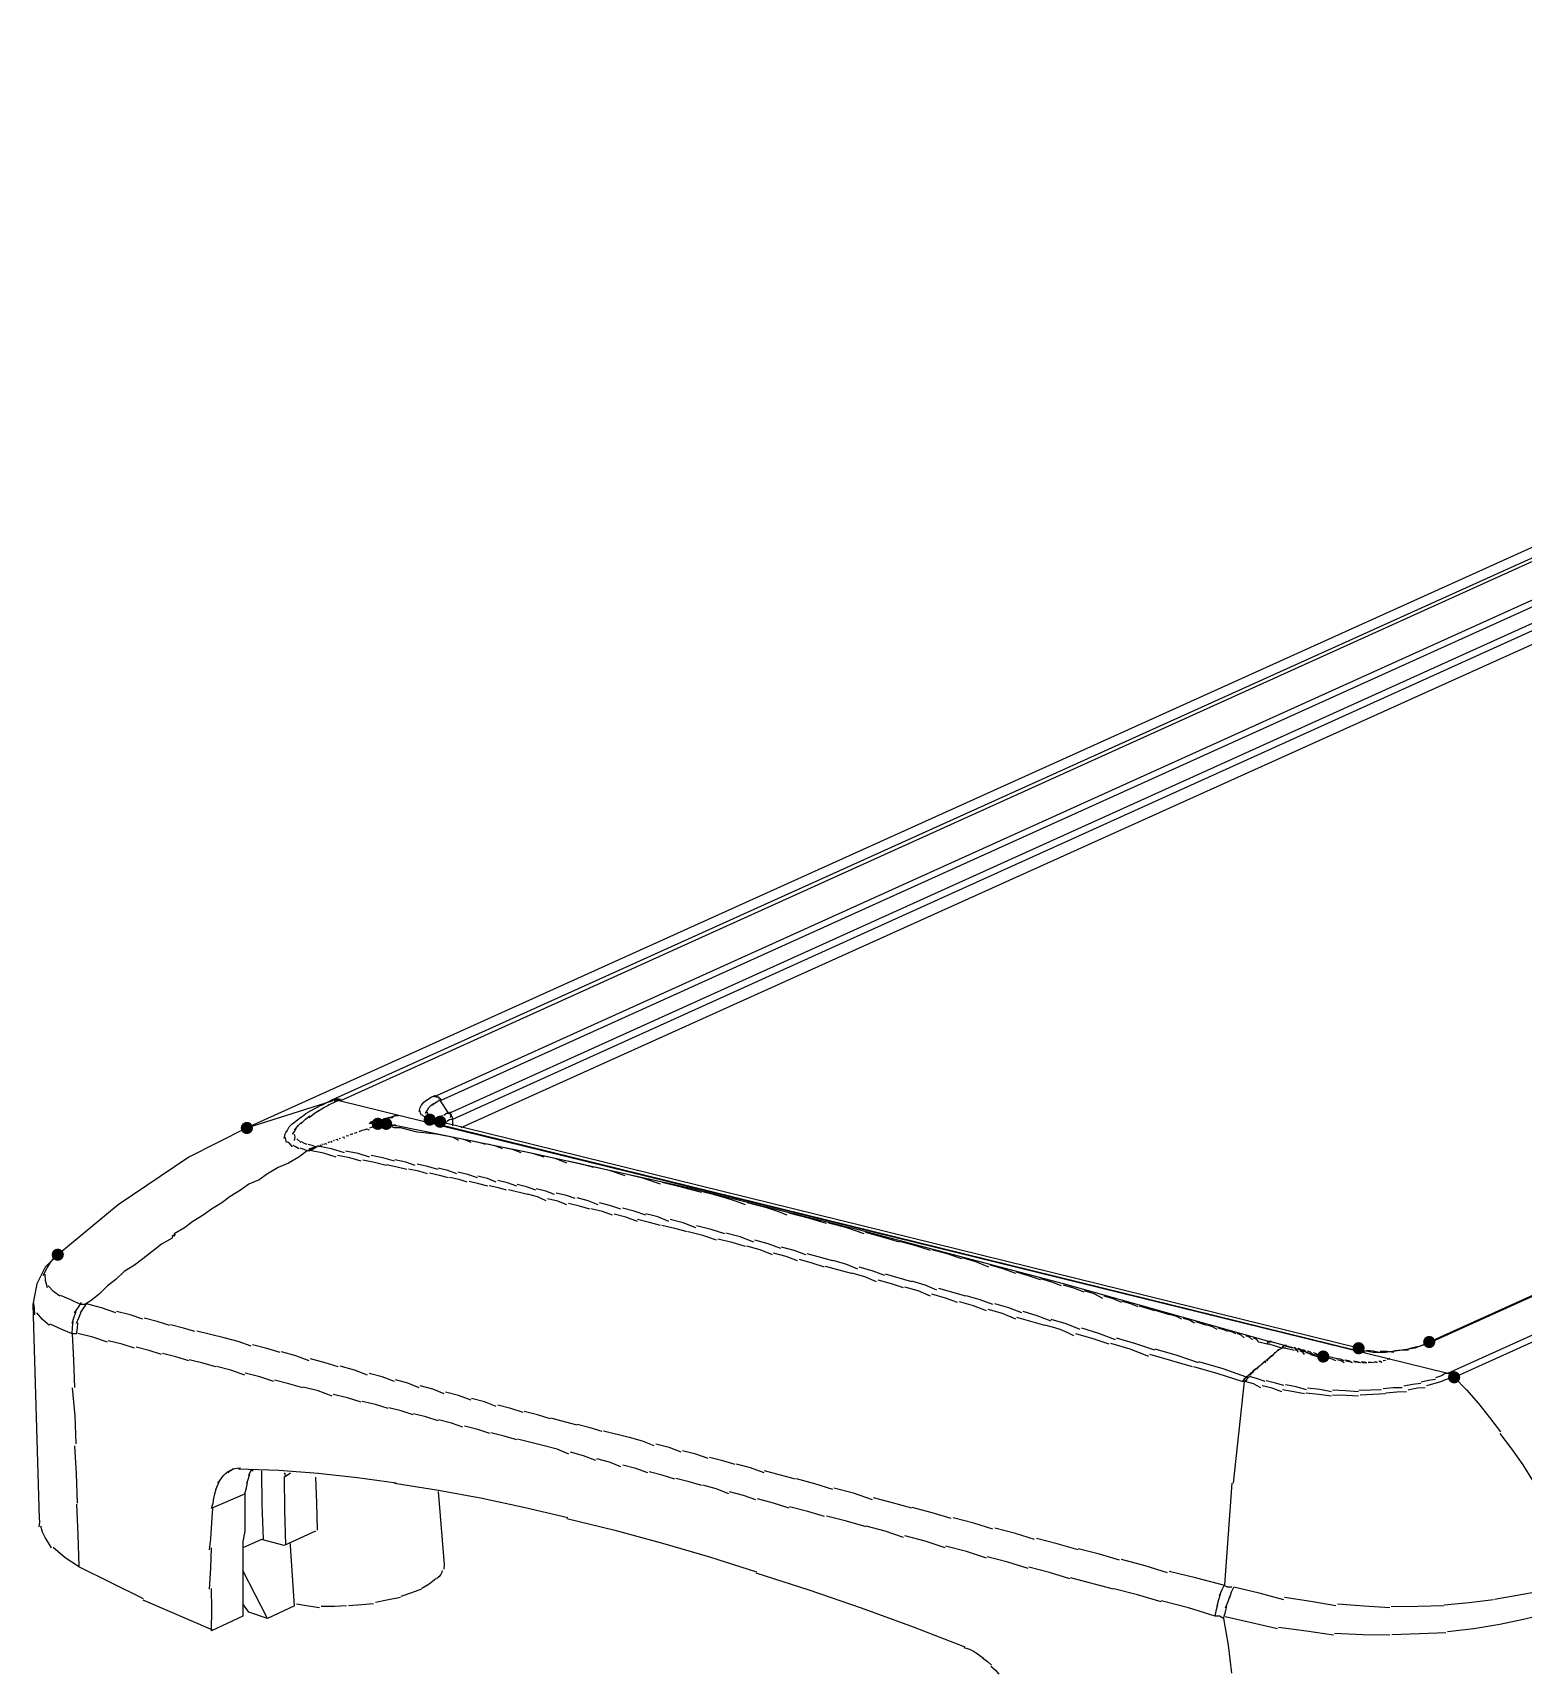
# Model space of a CAD drawing. Header units: millimetres. Extents: x 9 to 367, y 9 to 251.
# Drawn here: x 138.81 to 169.17, y 62.49 to 95.93 of the extents above; entities that cross this region are included whole.
import ezdxf

# ---------------------------------------------------------------- set-up
doc = ezdxf.new("R2010")
doc.units = ezdxf.units.MM
doc.layers.add('图层 1', color=7, linetype='Continuous')

msp = doc.modelspace()

# ---------------------------------------------------------------- hatches: boundary and pattern name
at = {"layer": '图层 1'}
h = msp.add_hatch(color=7, dxfattribs=at)
edge = h.paths.add_edge_path()
edge.add_arc((146.896631, 73.787071), 0.12506, 0, 360)
h = msp.add_hatch(color=7, dxfattribs=at)
edge = h.paths.add_edge_path()
edge.add_arc((146.896631, 73.787071), 0.12506, 0, 360)
h = msp.add_hatch(color=7, dxfattribs=at)
edge = h.paths.add_edge_path()
edge.add_arc((143.171263, 73.617561), 0.12506, 0, 360)
h = msp.add_hatch(color=7, dxfattribs=at)
edge = h.paths.add_edge_path()
edge.add_arc((145.838298, 73.702298), 0.12506, 0, 360)
h = msp.add_hatch(color=7, dxfattribs=at)
edge = h.paths.add_edge_path()
edge.add_arc((146.007631, 73.702298), 0.12506, 0, 360)
h = msp.add_hatch(color=7, dxfattribs=at)
edge = h.paths.add_edge_path()
edge.add_arc((147.108333, 73.744667), 0.12506, 0, 360)
h = msp.add_hatch(color=7, dxfattribs=at)
edge = h.paths.add_edge_path()
edge.add_arc((139.318965, 71.035474), 0.12506, 0, 360)
h = msp.add_hatch(color=7, dxfattribs=at)
edge = h.paths.add_edge_path()
edge.add_arc((139.318965, 71.035474), 0.12506, 0, 360)
h = msp.add_hatch(color=7, dxfattribs=at)
edge = h.paths.add_edge_path()
edge.add_arc((165.819667, 69.130333), 0.12506, 0, 360)
h = msp.add_hatch(color=7, dxfattribs=at)
edge = h.paths.add_edge_path()
edge.add_arc((167.259035, 69.257439), 0.12506, 0, 360)
h = msp.add_hatch(color=7, dxfattribs=at)
edge = h.paths.add_edge_path()
edge.add_arc((165.1, 68.961176), 0.12506, 0, 360)
h = msp.add_hatch(color=7, dxfattribs=at)
edge = h.paths.add_edge_path()
edge.add_arc((167.767035, 68.537772), 0.12506, 0, 360)

# ---------------------------------------------------------------- linework, layer by layer
at = {"layer": '图层 1', "color": 7, "lineweight": 25}
for points in [[(192.193263, 95.758141), (143.171263, 73.617455)], [(144.949298, 74.210474), (193.039965, 95.927474)], [(193.166859, 95.927298), (145.076545, 74.167965)], [(146.981369, 74.252843), (193.505349, 95.29251)], [(193.632631, 95.207631), (147.108298, 74.167965)], [(147.277667, 73.913824), (193.802, 94.953843)], [(193.84451, 94.826596), (147.362157, 73.786929)], [(193.886526, 94.530333), (147.531878, 73.617667)], [(167.640071, 68.622157), (215.730384, 90.33951)], [(215.9, 90.297), (167.767, 68.537667)], [(213.740965, 90.254596), (167.258965, 69.257263)], [(213.825702, 90.254596), (167.301369, 69.257263)], [(146.812071, 74.168071), (146.922843, 74.241757), (147.01774, 74.288721)], [(146.981369, 74.252843), (147.031243, 74.275597), (147.055452, 74.269776)], [(147.023596, 74.252843), (147.072059, 74.253725), (147.094857, 74.23979)], [(143.171263, 73.617561), (144.906929, 74.168247)], [(144.272, 73.829439), (144.375981, 73.910137), (144.478375, 73.973373)], [(144.441298, 73.956192), (144.581571, 74.031202), (144.695651, 74.090601)], [(144.441298, 73.829439), (144.547131, 73.919309), (144.644498, 73.980075)], [(144.610631, 73.956192), (144.741556, 74.033054), (144.848404, 74.089542)], [(144.695404, 74.083333), (144.930707, 74.203631)], [(144.822333, 74.083333), (144.955419, 74.14282), (145.069983, 74.195164)], [(144.906929, 74.168071), (144.950365, 74.20132), (144.976074, 74.206523)], [(144.949298, 74.210474), (144.906965, 74.168141)], [(144.949298, 74.210474), (144.998334, 74.216824)], [(144.949298, 74.168071), (144.996041, 74.201011), (145.022676, 74.204054)], [(144.991667, 74.210474), (145.044231, 74.214002)], [(144.991667, 74.168071), (145.042599, 74.195808), (145.069983, 74.195234)], [(145.034035, 74.210474), (145.091538, 74.20483)], [(145.076404, 74.168071), (145.034071, 74.168071)], [(145.076404, 74.168071), (167.640071, 68.622051)], [(146.684929, 73.956192), (146.702171, 74.03301), (146.728674, 74.087073)], [(146.727298, 73.871808), (146.709791, 73.928296), (146.696254, 73.981874)], [(146.727298, 74.083333), (146.77876, 74.144981), (146.839481, 74.192342)], [(146.812071, 73.913824), (146.851846, 73.981381), (146.878393, 74.027771)], [(146.854263, 73.829439), (146.859422, 73.889544), (146.850029, 73.937742)], [(146.854263, 73.998596), (146.918997, 74.073914), (146.974207, 74.117482)], [(146.939, 74.083333), (147.045803, 74.157505), (147.129853, 74.198339)], [(147.065965, 74.210474), (147.109841, 74.21656), (147.13017, 74.198833)], [(147.108333, 74.168071), (147.277667, 73.913718)], [(147.277667, 73.913824), (147.2382, 73.910384), (147.181006, 73.874665)], [(147.320035, 73.871808), (147.31858, 73.922961), (147.306277, 73.947655)], [(147.320035, 73.829439), (147.338468, 73.879622), (147.33203, 73.905992)], [(143.171263, 73.617561), (141.985929, 73.024894), (140.546596, 72.05158), (139.318929, 71.03558)], [(143.933333, 73.406035), (143.954147, 73.499125), (143.983428, 73.566549)], [(143.975702, 73.533141), (144.036556, 73.638886), (144.102702, 73.709177)], [(144.102667, 73.702298), (144.277644, 73.846937)], [(144.102667, 73.490772), (144.146852, 73.551053), (144.178867, 73.607895)], [(144.145035, 73.575192), (144.226527, 73.672912), (144.292144, 73.736764)], [(144.272, 73.702298), (144.369323, 73.798342), (144.455797, 73.863165)], [(145.542035, 73.575192), (145.503053, 73.557289), (145.45243, 73.538856)], [(145.668965, 73.575192), (145.614681, 73.590582), (145.557487, 73.575545)], [(145.668965, 73.702298), (145.702346, 73.740089), (145.718001, 73.74957)], [(145.753737, 73.617561), (145.746423, 73.630283), (145.728029, 73.63176), (145.702292, 73.625697), (145.672951, 73.615797)], [(145.711333, 73.702298), (145.705909, 73.733739)], [(145.711333, 73.744667), (145.769762, 73.75816), (145.799881, 73.764775)], [(145.711333, 73.744667), (145.735014, 73.753045), (145.750492, 73.755603)], [(145.711333, 73.702298), (145.721652, 73.729506)], [(145.753737, 73.702298), (145.746946, 73.725317), (145.734334, 73.730873)], [(145.880667, 73.659929), (145.753667, 73.617596)], [(145.753737, 73.702298), (145.773581, 73.720554), (145.762204, 73.725581)], [(145.795929, 73.702298), (145.808806, 73.715219), (145.795224, 73.719937)], [(145.795929, 73.744667), (145.831119, 73.76817), (145.862604, 73.777122)], [(145.838298, 73.702298), (145.795965, 73.702298)], [(145.880667, 73.659929), (145.796, 73.702263)], [(145.838298, 73.744667), (145.894478, 73.78065), (145.932137, 73.79335)], [(145.838298, 73.744667), (145.890289, 73.763496), (145.914498, 73.772536)], [(145.838298, 73.744667), (145.859773, 73.755647), (145.874634, 73.759483)], [(145.838298, 73.702298), (145.844251, 73.741545)], [(145.838298, 73.702298), (145.842311, 73.735856)], [(145.838298, 73.702298), (145.843943, 73.733872)], [(146.007631, 73.702298), (145.965298, 73.702298), (145.922965, 73.702298), (145.880631, 73.702298), (145.838298, 73.702298)], [(145.880667, 73.744667), (145.935876, 73.777784), (145.965686, 73.789469)], [(145.880667, 73.659929), (145.937287, 73.703101), (145.971683, 73.713199)], [(145.923035, 73.659929), (145.880702, 73.659929)], [(146.007631, 73.659929), (145.922965, 73.659929)], [(145.923035, 73.787071), (145.965369, 73.787071)], [(145.965263, 73.787071), (146.024177, 73.810001)], [(145.965263, 73.787071), (146.007596, 73.787071)], [(145.965263, 73.702298), (146.001643, 73.713587), (146.032996, 73.713234)], [(146.007631, 73.787071), (146.049965, 73.829404), (146.134631, 73.829404), (146.176965, 73.871737), (146.261631, 73.871737)], [(146.007631, 73.787071), (146.053933, 73.818644), (146.088065, 73.833284)], [(146.219333, 73.659929), (146.007667, 73.702263)], [(146.05, 73.659929), (146.007667, 73.659929)], [(146.176965, 73.617561), (146.049965, 73.659894)], [(146.05, 73.829439), (146.115837, 73.845226), (146.153364, 73.858367)], [(146.05, 73.659929), (146.111295, 73.675628), (146.146661, 73.681802)], [(146.134737, 73.829439), (146.177071, 73.871772), (146.261737, 73.871772)], [(146.134737, 73.659929), (146.175924, 73.680787), (146.208115, 73.681802)], [(146.303894, 73.617561), (146.176894, 73.617561)], [(146.219333, 73.659929), (146.177, 73.659929)], [(148.928737, 73.109737), (146.219404, 73.660071)], [(147.023596, 73.490772), (146.642596, 73.533106), (146.303929, 73.61742)], [(146.854263, 73.787071), (146.801126, 73.834078), (146.744549, 73.883732)], [(147.023596, 73.702298), (146.958156, 73.76108), (146.869432, 73.801076)], [(146.896631, 73.787071), (146.904393, 73.832888), (146.892045, 73.85304)], [(146.939, 73.787071), (146.896667, 73.787071)], [(147.023596, 73.744667), (146.938929, 73.787)], [(147.023596, 73.702298), (147.071309, 73.742338), (147.096268, 73.750629)], [(165.734929, 69.087929), (147.023596, 73.702263)], [(147.108333, 73.744667), (147.023667, 73.744667)], [(147.065965, 73.744667), (147.106093, 73.749782), (147.123468, 73.748547)], [(147.108333, 73.787071), (147.103747, 73.775914), (147.100219, 73.753909)], [(165.819667, 69.130333), (147.108333, 73.744667)], [(147.150702, 73.871808), (147.138884, 73.840631), (147.113307, 73.800194)], [(147.235298, 73.744667), (147.221892, 73.726675)], [(147.362227, 73.787071), (147.302343, 73.780368), (147.246164, 73.747207)], [(147.362227, 73.787071), (147.357509, 73.834078), (147.350939, 73.860448)], [(147.362227, 73.787071), (147.362227, 73.660071)], [(143.975702, 73.321263), (143.964457, 73.380088), (143.950302, 73.436268)], [(144.102667, 73.236526), (144.052131, 73.288207), (144.002125, 73.333539)], [(144.229596, 73.19451), (144.179766, 73.22745), (144.111416, 73.259068)], [(144.145035, 73.363667), (144.152311, 73.438103), (144.143977, 73.491372)], [(144.272, 73.321263), (144.186275, 73.399227)], [(144.398929, 73.278894), (144.347953, 73.304294), (144.283218, 73.331811)], [(144.568263, 73.236526), (144.501279, 73.262367), (144.419743, 73.283445)], [(144.526071, 73.19451), (144.56029, 73.233492), (144.589218, 73.248132)], [(144.526071, 73.19451), (144.579913, 73.230537), (144.611796, 73.244604)], [(144.610631, 73.236526), (144.568298, 73.236526)], [(144.653, 73.236526), (144.634303, 73.249667), (144.611372, 73.244287)], [(145.161, 73.109737), (144.894256, 73.191934), (144.611372, 73.244498)], [(144.695404, 73.236526), (144.676883, 73.262719), (144.658362, 73.260867)], [(144.779965, 73.278894), (144.79213, 73.297503), (144.77432, 73.301472)], [(144.864702, 73.321263), (144.846181, 73.325232), (144.82131, 73.318088)], [(144.906929, 73.321263), (144.897934, 73.341636), (144.873063, 73.336079)], [(144.949298, 73.363667), (144.928131, 73.355553)], [(145.034035, 73.363667), (145.015779, 73.382673), (144.98641, 73.376014)], [(145.076404, 73.406035), (145.04924, 73.397921)], [(145.161, 73.406035), (145.150505, 73.429583), (145.117256, 73.42191)], [(145.245561, 73.448404), (145.227922, 73.458238), (145.191233, 73.447698)], [(145.330333, 73.490772), (145.310886, 73.488744), (145.271067, 73.475603)], [(145.415071, 73.533141), (145.40021, 73.521676), (145.357568, 73.505977)], [(147.235298, 73.448404), (147.138681, 73.470541), (147.029629, 73.492148)], [(147.489369, 73.363667), (147.374054, 73.420376), (147.251596, 73.449039)], [(147.743263, 73.321263), (147.632094, 73.370519), (147.498435, 73.400991)], [(148.039702, 73.278894), (147.921036, 73.314833), (147.773002, 73.346275)], [(148.378369, 73.19451), (148.244093, 73.247206), (148.07886, 73.284821)], [(144.398929, 73.152141), (144.229596, 73.025141), (144.017929, 72.897788), (143.806263, 72.813474), (143.594596, 72.686474), (143.425263, 72.559122), (143.213596, 72.474808), (143.044263, 72.347808), (142.832596, 72.220455), (142.663263, 72.093808), (142.451596, 71.966808), (142.282263, 71.839455), (142.070596, 71.712808), (141.901263, 71.585808), (141.689596, 71.458455)], [(144.398929, 73.152141), (144.339266, 73.180055), (144.257113, 73.203999)], [(144.398929, 73.152141), (144.451229, 73.178864), (144.480774, 73.196591)], [(144.441298, 73.152141), (144.398965, 73.152141)], [(144.441298, 73.19451), (144.502108, 73.211311), (144.534079, 73.225201)], [(144.441298, 73.152141), (144.503034, 73.193063)], [(144.991667, 73.025), (144.73189, 73.104419), (144.452269, 73.158703)], [(144.483702, 73.152141), (144.527094, 73.203029), (144.556727, 73.221638)], [(145.499631, 72.940263), (145.271384, 73.006453), (145.017737, 73.057032)], [(145.668965, 73.025), (145.437587, 73.097716), (145.182131, 73.147414)], [(146.007631, 72.85549), (145.772637, 72.912773), (145.533145, 72.960265)], [(146.176965, 72.940263), (145.94153, 73.006894), (145.701067, 73.05421)], [(146.600369, 72.85549), (146.406605, 72.919343), (146.183738, 72.965204)], [(148.759404, 73.109737), (148.605152, 73.171958), (148.419679, 73.214865)], [(149.225, 73.025), (149.015097, 73.087706), (148.800961, 73.135067)], [(164.041667, 69.257439), (159.808333, 70.44242), (155.786667, 71.500753), (152.188333, 72.390106), (148.928667, 73.109772)], [(149.690596, 72.897859), (149.469934, 72.986803), (149.230221, 73.044262)], [(150.240965, 72.813474), (149.988111, 72.878253), (149.715679, 72.939063)], [(146.431035, 72.771106), (146.235685, 72.822347), (146.013346, 72.867767)], [(146.854263, 72.686333), (146.675272, 72.73559), (146.466913, 72.778761)], [(147.065965, 72.771106), (146.852799, 72.834606), (146.639104, 72.879056)], [(147.277667, 72.601596), (147.092855, 72.651205), (146.893492, 72.693671)], [(147.447, 72.686333), (147.266113, 72.752303), (147.066706, 72.796047)], [(147.658702, 72.516859), (147.493117, 72.567923), (147.297105, 72.611051)], [(147.870404, 72.601596), (147.672496, 72.670873), (147.471412, 72.715543)], [(148.251404, 72.516859), (148.073957, 72.587547), (147.874284, 72.633628)], [(150.876071, 72.643965), (150.579473, 72.743051), (150.266471, 72.817531)], [(151.595561, 72.474808), (151.260907, 72.587212), (150.897414, 72.675538)], [(148.081929, 72.432439), (147.899146, 72.48293), (147.699166, 72.527336)], [(148.462929, 72.347702), (148.297521, 72.397047), (148.10486, 72.440835)], [(148.674631, 72.432439), (148.478178, 72.503083), (148.280931, 72.548856)], [(148.886333, 72.262929), (148.498983, 72.354652)], [(149.055667, 72.347702), (148.869753, 72.418302), (148.675372, 72.464824)], [(149.267369, 72.136176), (149.089525, 72.217051), (148.890249, 72.267763)], [(149.436702, 72.262929), (149.265208, 72.331192), (149.066991, 72.379346)], [(149.859929, 72.178192), (149.681733, 72.239443), (149.472579, 72.289317)], [(152.442369, 72.305333), (152.049683, 72.407154), (151.633449, 72.506064)], [(153.331369, 72.051404), (153.127612, 72.129577), (152.914694, 72.195778), (152.695624, 72.253909), (152.473413, 72.307873)], [(149.690596, 72.051404), (149.506446, 72.124032), (149.295838, 72.176287)], [(150.156369, 71.966667), (149.950126, 72.025051), (149.725627, 72.078144)], [(150.325702, 72.051404), (150.124883, 72.136512), (149.90131, 72.192515)], [(150.622, 71.839526), (150.413288, 71.915681), (150.181028, 71.973581)], [(150.791298, 71.966667), (150.586819, 72.033474), (150.355617, 72.089433)], [(151.299298, 71.839526), (151.064304, 71.92159), (150.826929, 71.980637)], [(154.178, 71.839526), (153.988073, 71.917104), (153.786505, 71.982577), (153.577131, 72.039848), (153.363789, 72.09282)], [(151.129965, 71.712773), (150.891796, 71.802951), (150.653362, 71.863761)], [(151.595561, 71.628), (151.373487, 71.691985), (151.130247, 71.751472)], [(151.765071, 71.712773), (151.544893, 71.806435), (151.302226, 71.869406)], [(152.145929, 71.500894), (151.891003, 71.568407), (151.624171, 71.633539)], [(152.315263, 71.585631), (152.060734, 71.683395), (151.794563, 71.752848)], [(152.907965, 71.458526), (152.628477, 71.547381), (152.330468, 71.623273)], [(154.982263, 71.670404), (154.615418, 71.780471), (154.219204, 71.882071)], [(155.744333, 71.458526), (155.392878, 71.581425), (155.020786, 71.680776)], [(141.647333, 71.374106), (141.435667, 71.247106), (141.266333, 71.119753), (141.054667, 70.950772), (140.885333, 70.82342), (140.673667, 70.696773), (140.504333, 70.527439), (140.335, 70.400086), (140.165667, 70.231106)], [(141.647333, 71.416474), (141.684904, 71.439008), (141.702367, 71.450694)], [(141.647333, 71.374106), (141.661621, 71.415998), (141.67485, 71.430903)], [(141.689702, 71.416474), (141.715278, 71.455809)], [(141.689702, 71.416474), (141.705797, 71.450253)], [(152.738667, 71.331737), (152.460545, 71.426634), (152.161522, 71.50354)], [(153.331369, 71.204596), (153.058186, 71.281061), (152.766219, 71.354879)], [(153.500702, 71.289369), (153.223948, 71.397407), (152.932377, 71.475283)], [(154.051071, 71.162228), (153.790235, 71.256331), (153.52014, 71.328739)], [(156.464, 71.289369), (156.121276, 71.396348), (155.771144, 71.489041)], [(157.098929, 71.119859), (156.79801, 71.219783), (156.473807, 71.307537)], [(139.318965, 71.035474), (139.064965, 70.781122), (138.895631, 70.442455), (138.810965, 70.019474)], [(139.022702, 70.612071), (139.099872, 70.770644), (139.18498, 70.895351)], [(139.149631, 70.865965), (139.203832, 70.923093), (139.247748, 70.968711), (139.285115, 71.00626), (139.31967, 71.039179)], [(139.149631, 70.865965), (139.183674, 70.895598)], [(153.881737, 71.035474), (153.626635, 71.134649), (153.356451, 71.20763)], [(154.389702, 70.908333), (154.16022, 70.999262), (153.902163, 71.069553)], [(154.559035, 71.035474), (154.321395, 71.121155), (154.063382, 71.190697)], [(154.940071, 70.781192), (154.689863, 70.864889), (154.427484, 70.935356)], [(155.109404, 70.908333), (154.586234, 71.0565)], [(155.617369, 70.738824), (155.375584, 70.844657), (155.111838, 70.919799)], [(157.734035, 70.950702), (157.435365, 71.051993), (157.13008, 71.135557)], [(158.284404, 70.781192), (158.024848, 70.892405), (157.742537, 70.973456)], [(139.107263, 70.358141), (139.071632, 70.508028), (139.06246, 70.636483)], [(155.490263, 70.654439), (154.956157, 70.798372)], [(155.998404, 70.484929), (155.759706, 70.583884), (155.494284, 70.658496)], [(156.167737, 70.612071), (155.912591, 70.705777), (155.646332, 70.77964)], [(156.717894, 70.484929), (156.182378, 70.638035)], [(158.834561, 70.654439), (158.579282, 70.746426), (158.314214, 70.82095)], [(159.342737, 70.527298), (159.095352, 70.608393), (158.847437, 70.677581)], [(139.361333, 70.188667), (139.235348, 70.285592), (139.126031, 70.399981)], [(140.165596, 70.231035), (139.996263, 70.104035), (139.869263, 70.019369)], [(156.548596, 70.358141), (156.301167, 70.444175), (156.033893, 70.517244)], [(157.098929, 70.188667), (156.846782, 70.297146), (156.575054, 70.374933)], [(157.226071, 70.315772), (156.988078, 70.41799), (156.720187, 70.495336)], [(157.649298, 70.061526), (157.401913, 70.151704), (157.124365, 70.229448)], [(157.818631, 70.188667), (157.265829, 70.348828)], [(159.765965, 70.400192), (159.569908, 70.47798), (159.34369, 70.543067)], [(160.231737, 70.273404), (160.020556, 70.354851), (159.805934, 70.416984)], [(160.612596, 70.146263), (160.433958, 70.238382), (160.236535, 70.299016)], [(138.811, 70.01951), (138.938, 65.659176)], [(138.853369, 69.807631), (138.845607, 69.940188), (138.831496, 70.04999)], [(139.784737, 70.01951), (139.585109, 70.116171), (139.376221, 70.206482)], [(139.657631, 69.85), (139.738153, 69.969415), (139.805445, 70.059197)], [(139.869333, 70.01951), (139.827, 70.01951), (139.784667, 70.01951)], [(139.784737, 69.85), (139.904329, 70.033092)], [(140.504263, 69.85), (140.209826, 69.952526), (139.904541, 70.033092)], [(158.242035, 69.892369), (157.977805, 69.9956), (157.689232, 70.07793)], [(158.368965, 70.01951), (158.112804, 70.114672), (157.826745, 70.196604)], [(158.834561, 69.722859), (158.562701, 69.83513), (158.274702, 69.919356)], [(158.961702, 69.85), (158.694517, 69.953232), (158.408546, 70.036619)], [(160.993631, 70.061526), (160.82227, 70.133713), (160.637679, 70.188173)], [(161.332263, 69.977141), (161.18123, 70.035349), (161.010882, 70.085091)], [(161.670929, 69.892369), (161.358016, 69.988324)], [(161.967369, 69.807631), (161.679502, 69.899001)], [(139.149631, 69.596106), (139.009446, 69.715609), (138.893868, 69.848342)], [(139.615263, 69.426596), (139.389441, 69.520038), (139.161238, 69.622741)], [(139.615263, 69.638474), (139.652657, 69.772486), (139.692168, 69.878716)], [(139.615263, 69.426596), (139.62126, 69.558491), (139.631491, 69.670013)], [(139.7, 69.638474), (139.750359, 69.750878), (139.791722, 69.852963)], [(139.7, 69.426596), (139.718389, 69.538868), (139.730692, 69.646377)], [(141.054596, 69.722859), (140.796054, 69.807658), (140.518727, 69.879492)], [(141.604965, 69.596106), (141.345761, 69.672879), (141.079679, 69.740392)], [(142.112929, 69.468965), (141.877406, 69.54199), (141.614102, 69.608665)], [(159.427298, 69.596106), (158.856504, 69.759795)], [(159.554263, 69.68049), (159.270453, 69.791836), (158.986643, 69.875929)], [(160.020035, 69.384228), (159.885131, 69.452418), (159.739048, 69.508802), (159.585556, 69.557315), (159.428427, 69.601891)], [(160.147, 69.511333), (159.863631, 69.624399), (159.554333, 69.716297)], [(162.221263, 69.722859), (162.11027, 69.77507), (161.976788, 69.815639)], [(162.475369, 69.638474), (162.374606, 69.699108), (162.251355, 69.738311)], [(162.729263, 69.596106), (162.505249, 69.667014)], [(162.940965, 69.511333), (162.846376, 69.566719), (162.739881, 69.600939)], [(139.615263, 69.426596), (139.641368, 68.890065), (139.656891, 68.332632)], [(139.7, 69.426596), (139.657667, 69.426596), (139.615333, 69.426596)], [(140.334929, 69.257439), (140.036038, 69.354718), (139.727093, 69.432417)], [(140.885298, 69.130333), (140.627814, 69.214118), (140.34837, 69.284144)], [(142.705667, 69.341859), (142.150042, 69.478031)], [(143.256035, 69.172702), (142.99423, 69.267776), (142.707819, 69.341683)], [(160.739702, 69.215071), (160.411178, 69.325181), (160.059899, 69.426032)], [(160.866667, 69.299808), (160.531219, 69.433996), (160.181219, 69.539344)], [(161.543965, 68.961176), (161.166537, 69.109784), (160.770323, 69.227171)], [(161.670929, 69.087929), (161.281375, 69.221897), (160.885999, 69.338402)], [(163.152667, 69.468965), (163.057196, 69.50927), (162.957228, 69.53952)], [(163.322, 69.426596), (163.249328, 69.455656), (163.158664, 69.482335)], [(163.491298, 69.341859), (163.429209, 69.399891), (163.345954, 69.429348)], [(163.660631, 69.299808), (163.59722, 69.353121), (163.51952, 69.380241)], [(163.787596, 69.257439), (163.748702, 69.309165), (163.679646, 69.334698)], [(163.956929, 69.215071), (163.787596, 69.257404)], [(163.956929, 69.257439), (164.008655, 69.277195), (164.029954, 69.281075)], [(163.956929, 69.215071), (163.979551, 69.260314), (163.998204, 69.274337)], [(163.999298, 69.215071), (163.956965, 69.215071)], [(164.126228, 69.172702), (163.999227, 69.215035)], [(163.999298, 69.257439), (164.034885, 69.277592), (164.046923, 69.278959)], [(165.1, 68.961176), (164.888333, 69.003157), (164.507333, 69.130157), (164.041667, 69.25751)], [(167.174298, 69.215071), (166.962631, 69.130404), (166.708631, 69.088071), (166.369965, 69.045737), (166.115965, 69.045737), (165.861965, 69.088071)], [(167.259035, 69.215071), (167.191214, 69.210749), (167.11228, 69.187907)], [(167.259035, 69.257439), (167.174369, 69.215106)], [(167.259035, 69.257439), (167.273543, 69.269434)], [(167.259035, 69.215071), (167.301369, 69.257404)], [(167.301227, 69.257439), (167.307666, 69.273094), (167.292408, 69.274725)], [(141.435631, 69.003192), (141.181852, 69.082655), (140.914579, 69.148889)], [(141.986, 68.876404), (141.72274, 68.954941), (141.453658, 69.021043)], [(142.536333, 68.749298), (142.271926, 68.825498), (141.993761, 68.893231)], [(143.848596, 69.045561), (143.580573, 69.126656), (143.288738, 69.200077)], [(144.441298, 68.876404), (144.1701, 68.97893), (143.880381, 69.055262)], [(145.034035, 68.749298), (144.76513, 68.835067), (144.466063, 68.911576)], [(162.432965, 68.749298), (162.012895, 68.876078), (161.569012, 69.002592)], [(162.559929, 68.834035), (162.12222, 68.980879), (161.678691, 69.111319)], [(163.914702, 68.834035), (163.94266, 68.886379), (163.966913, 68.910941)], [(163.956929, 68.876404), (163.991678, 68.928527), (164.019018, 68.954721)], [(163.999298, 68.918808), (164.045336, 68.974326), (164.076556, 69.003122)], [(164.041667, 68.961176), (164.077678, 68.998731), (164.1038, 69.024544), (164.123373, 69.042486), (164.139739, 69.056426)], [(164.126228, 69.045561), (164.170942, 69.082647), (164.205603, 69.11153)], [(164.253369, 69.130333), (164.126369, 69.172667)], [(164.168631, 69.087929), (164.253298, 69.130263)], [(164.337929, 69.130333), (164.253263, 69.130333)], [(164.253369, 69.130333), (164.283928, 69.173284), (164.30311, 69.187131)], [(164.295561, 69.172702), (164.317301, 69.19065), (164.334014, 69.194574)], [(164.295561, 69.172702), (164.338115, 69.191311), (164.3513, 69.192458)], [(164.337929, 69.130333), (164.507263, 69.088)], [(164.465071, 69.130333), (164.338071, 69.172667)], [(164.549631, 69.087929), (164.541032, 69.131497), (164.505181, 69.147549)], [(164.592035, 69.045561), (164.573867, 69.078193), (164.527124, 69.09495)], [(164.676596, 69.087929), (164.586285, 69.124618)], [(164.718965, 69.003192), (164.684833, 69.047598), (164.630065, 69.067398)], [(164.761333, 69.045561), (164.726452, 69.081324), (164.677019, 69.09883)], [(164.845929, 69.003192), (164.808491, 69.019993), (164.746446, 69.037059)], [(164.888298, 69.003192), (164.838556, 69.04923), (164.780348, 69.069867)], [(164.845929, 69.003192), (164.972929, 68.961212), (165.057596, 68.918878), (165.184596, 68.918878)], [(165.015263, 68.961176), (164.965477, 69.013961), (164.899552, 69.037376)], [(165.1, 68.961176), (165.074115, 68.988781), (165.036853, 69.00104)], [(165.184561, 68.961176), (165.119297, 68.980579)], [(165.353894, 68.918808), (165.192675, 68.962552)], [(165.353894, 68.876404), (165.284044, 68.910932), (165.197261, 68.931437)], [(165.523404, 68.876404), (165.448968, 68.905067), (165.36289, 68.924734)], [(165.523404, 68.834035), (165.463564, 68.877074), (165.377001, 68.89683)], [(165.692737, 68.834035), (165.623857, 68.872576), (165.539632, 68.89048)], [(165.734929, 69.087929), (165.771133, 69.125809), (165.793843, 69.133791)], [(165.734929, 69.087929), (165.777263, 69.087929)], [(165.777298, 69.130333), (165.806755, 69.133376), (165.823512, 69.131392)], [(165.946631, 69.045561), (165.896581, 69.0886), (165.819279, 69.108355)], [(165.862071, 69.087929), (165.819737, 69.130263)], [(166.242894, 69.045561), (166.118672, 69.067698), (165.983602, 69.081897)], [(166.539369, 69.045561), (166.403549, 69.065228), (166.258205, 69.066375)], [(166.370035, 68.876404), (166.357909, 68.883592), (166.322763, 68.875698)], [(166.370035, 68.876404), (166.359893, 68.883063), (166.325938, 68.87464)], [(166.454596, 68.918808), (166.432812, 68.910738), (166.399916, 68.898699)], [(166.454596, 68.918808), (166.433341, 68.910826), (166.400974, 68.898347)], [(166.835631, 69.087929), (166.697475, 69.092912), (166.551645, 69.080168)], [(167.089702, 69.172702), (166.976328, 69.149066), (166.844169, 69.121196)], [(143.128894, 68.580141), (142.845746, 68.686063), (142.554925, 68.760763)], [(143.721631, 68.453), (143.434603, 68.547544), (143.138842, 68.621981)], [(145.626596, 68.580141), (145.362983, 68.685004), (145.074499, 68.761822)], [(146.176965, 68.453), (145.927242, 68.547589), (145.659792, 68.6181)], [(163.448929, 68.453), (162.96192, 68.605929), (162.464327, 68.749333)], [(163.533702, 68.537772), (163.059965, 68.707459), (162.567444, 68.85492)], [(163.491298, 68.495404), (163.519228, 68.52727), (163.537468, 68.54713), (163.549291, 68.558854)], [(163.533702, 68.537772), (163.56801, 68.573668), (163.583796, 68.587867)], [(163.533702, 68.495404), (163.577446, 68.536943), (163.597907, 68.554671)], [(163.576071, 68.580141), (163.610996, 68.610656), (163.624754, 68.622122)], [(163.576071, 68.580141), (163.604293, 68.605188)], [(163.914702, 68.453), (163.763713, 68.505784), (163.597907, 68.5546)], [(163.618263, 68.622157), (163.656627, 68.649894), (163.673296, 68.663079)], [(163.618263, 68.580141), (163.635284, 68.626708), (163.647543, 68.641524)], [(163.660631, 68.664526), (163.711608, 68.697025), (163.731892, 68.712856)], [(163.660631, 68.622157), (163.685723, 68.670135), (163.701554, 68.687421)], [(163.703, 68.706929), (163.744055, 68.72545), (163.763678, 68.739738)], [(163.745404, 68.706929), (163.778565, 68.749968), (163.797968, 68.768666)], [(163.787596, 68.749298), (163.815377, 68.781842), (163.835221, 68.800098)], [(163.829965, 68.791667), (163.875826, 68.834)], [(163.872333, 68.834035), (163.919606, 68.870724)], [(165.692737, 68.834035), (165.641673, 68.854496), (165.559387, 68.867549)], [(165.862071, 68.834035), (165.79178, 68.85357), (165.713551, 68.864374)], [(165.862071, 68.834035), (165.809904, 68.839988), (165.734718, 68.846735)], [(165.989, 68.834035), (165.940008, 68.843648), (165.873289, 68.848499)], [(165.989, 68.834035), (165.955574, 68.834432), (165.893044, 68.836152)], [(166.115965, 68.834035), (166.070368, 68.842458), (166.012601, 68.843207)], [(166.115965, 68.834035), (166.082363, 68.836681), (166.028123, 68.835094)], [(166.200702, 68.834035), (166.179006, 68.84894), (166.13191, 68.847441)], [(166.200702, 68.834035), (166.187296, 68.845368), (166.143199, 68.842149)], [(166.285298, 68.834035), (166.284945, 68.853218), (166.274009, 68.861023), (166.255929, 68.86142), (166.234145, 68.858377)], [(166.285298, 68.834035), (166.287933, 68.852286), (166.261982, 68.859286), (166.241201, 68.855908)], [(167.597702, 68.622157), (167.509067, 68.571445), (167.388152, 68.525496)], [(167.597702, 68.622157), (167.640035, 68.622157)], [(167.682263, 68.580141), (167.661228, 68.612729), (167.637813, 68.622827)], [(167.682263, 68.580141), (167.680367, 68.621372), (167.659685, 68.632705)], [(167.724631, 68.580141), (167.68512, 68.608363)], [(167.724631, 68.580141), (167.72763, 68.606291), (167.707345, 68.617888)], [(167.767035, 68.537772), (167.754953, 68.572345), (167.732816, 68.587867)], [(167.767035, 68.537772), (167.774664, 68.581252), (167.755041, 68.597745)], [(139.615263, 68.325894), (139.665798, 67.756334), (139.685113, 67.181483)], [(144.314369, 68.325894), (144.026237, 68.407298), (143.733344, 68.479705)], [(144.906929, 68.156737), (144.623208, 68.260101), (144.320966, 68.338065)], [(146.684929, 68.325894), (146.450024, 68.41938), (146.200566, 68.48535)], [(147.193071, 68.199106), (146.957327, 68.294753), (146.704121, 68.362089)], [(147.743263, 68.072), (147.480532, 68.16703), (147.216213, 68.236394)], [(163.491298, 68.453), (163.26164, 66.383606)], [(163.448929, 68.453), (163.476534, 68.482898), (163.494085, 68.5038)], [(163.491298, 68.453), (163.448965, 68.453)], [(163.491298, 68.495404), (163.526223, 68.537737)], [(163.491298, 68.453), (163.533631, 68.492158)], [(163.829965, 68.325894), (163.675713, 68.402403), (163.501881, 68.453247)], [(163.533702, 68.537772), (163.576035, 68.537772)], [(163.533702, 68.453), (163.549489, 68.504726), (163.565805, 68.526025)], [(164.253369, 68.241474), (164.060487, 68.315602), (163.857552, 68.364594)], [(164.295561, 68.368263), (164.127462, 68.419195), (163.93608, 68.464571)], [(164.718965, 68.199106), (164.502447, 68.242938), (164.268467, 68.282009)], [(164.761333, 68.283526), (164.550945, 68.342528), (164.328122, 68.383009)], [(165.269333, 68.156737), (165.012026, 68.187429), (164.743342, 68.214946)], [(165.269333, 68.241474), (165.032134, 68.287291), (164.779325, 68.316969)], [(165.819667, 68.241474), (165.556318, 68.263391), (165.290853, 68.274988)], [(166.285298, 68.283526), (166.066488, 68.278146), (165.822806, 68.269062)], [(166.708702, 68.325894), (166.525919, 68.322675), (166.317471, 68.3012)], [(166.793263, 68.241474), (166.598529, 68.236888), (166.377338, 68.212194)], [(167.089702, 68.410631), (166.917987, 68.392463), (166.74151, 68.360537)], [(167.174298, 68.325894), (167.011315, 68.313591), (166.827165, 68.279328)], [(167.386, 68.495404), (167.241537, 68.47481), (167.0939, 68.437548)], [(167.512929, 68.453), (167.200368, 68.363394)], [(167.767035, 68.537772), (167.645988, 68.504391), (167.513035, 68.458045)], [(167.767035, 68.537772), (168.020021, 68.279776), (168.260307, 68.006798), (168.489348, 67.721847), (168.708599, 67.427934)], [(145.499631, 68.029596), (145.222921, 68.117041), (144.931659, 68.190463)], [(146.05, 67.902843), (145.788636, 67.981248), (145.519069, 68.04854)], [(146.557965, 67.775702), (146.312211, 67.854151), (146.060901, 67.917519)], [(148.251404, 67.944859), (148.009972, 68.036008), (147.745521, 68.105726)], [(148.801596, 67.818071), (148.549713, 67.903884), (148.281954, 67.973293)], [(165.819667, 68.156737), (165.564344, 68.165909), (165.285208, 68.174023)], [(166.370035, 68.199106), (165.851452, 68.173)], [(147.065965, 67.648596), (146.820167, 67.730441), (146.565373, 67.795352)], [(147.573929, 67.521808), (147.338627, 67.603652), (147.077924, 67.67068)], [(149.351965, 67.690965), (149.092276, 67.771398), (148.822798, 67.84019)], [(149.902298, 67.563824), (149.36537, 67.706346)], [(150.410298, 67.437071), (150.166925, 67.507185), (149.903709, 67.573596)], [(148.124298, 67.394667), (147.873429, 67.473424), (147.607479, 67.541069)], [(148.674631, 67.267561), (148.413488, 67.341776), (148.144406, 67.409378)], [(149.225, 67.140772), (148.68525, 67.276592)], [(150.960631, 67.309929), (150.436404, 67.441868)], [(151.468631, 67.140772), (151.231432, 67.23933), (150.96804, 67.310106)], [(168.698404, 67.394667), (168.93686, 67.081913), (169.162748, 66.753184), (169.377655, 66.412351), (169.583171, 66.063283)], [(139.657631, 67.140772), (139.696525, 66.571918), (139.714781, 65.972372)], [(149.732965, 66.971263), (149.492811, 67.071716), (149.227787, 67.143066)], [(150.283333, 66.84451), (150.030436, 66.940245), (149.766161, 67.010315)], [(150.791298, 66.717369), (150.559038, 66.809091), (150.298467, 66.878588)], [(152.018965, 67.013667), (151.772285, 67.107109), (151.503909, 67.178061)], [(152.569333, 66.886526), (152.319611, 66.972692), (152.047928, 67.043512)], [(153.119667, 66.759737), (152.869724, 66.837833), (152.598614, 66.907198)], [(142.663298, 66.50549), (142.739145, 66.579265), (142.797001, 66.623671)], [(142.790263, 66.590263), (142.823821, 66.635727), (142.85341, 66.654468)], [(142.832631, 66.632631), (142.880433, 66.663588), (142.913417, 66.676023)], [(142.875, 66.675), (142.972146, 66.688141), (143.041511, 66.691228)], [(143.001965, 66.675), (143.820911, 66.646871), (144.627256, 66.587026), (145.424142, 66.49973), (146.214712, 66.38925)], [(143.171263, 66.378737), (143.202219, 66.477868), (143.229471, 66.568532)], [(143.213667, 66.547859), (143.246166, 66.617577), (143.269406, 66.670626)], [(143.298404, 66.632631), (143.256071, 66.632631)], [(143.467737, 66.632631), (143.478938, 65.947757), (143.500193, 65.240923)], [(143.933333, 66.590263), (143.947092, 66.572271), (143.94815, 66.540521)], [(143.933333, 66.50549), (144.060333, 66.590157)], [(151.341667, 66.590263), (151.094281, 66.677311), (150.829433, 66.746896)], [(151.892035, 66.463474), (151.634728, 66.544613), (151.364985, 66.614111)], [(153.712227, 66.590263), (153.432078, 66.695435), (153.14743, 66.771238)], [(154.347333, 66.463474), (154.040196, 66.548009), (153.717978, 66.629633)], [(142.493965, 66.040071), (142.517248, 66.164204), (142.543706, 66.25844)], [(142.536333, 66.251596), (142.609711, 66.41211)], [(142.578737, 66.378737), (142.645015, 66.471826), (142.695154, 66.535018)], [(143.128894, 66.166859), (143.166597, 66.284863), (143.184986, 66.388051)], [(143.933333, 66.50549), (143.93717, 65.835168), (143.955558, 65.128599)], [(144.568263, 66.50549), (144.590267, 65.980469), (144.602482, 65.421051)], [(146.176965, 66.378737), (147.078334, 66.238723), (147.965019, 66.07407), (148.840591, 65.887654), (149.708623, 65.682354)], [(147.065965, 66.209227), (147.192965, 64.727914)], [(152.442369, 66.336333), (152.181269, 66.409843), (151.908263, 66.478856)], [(152.992737, 66.166859), (152.730403, 66.268812), (152.458279, 66.342189)], [(153.543071, 66.040071), (153.286513, 66.130955), (153.006143, 66.205171)], [(155.109404, 66.251596), (154.744808, 66.370174), (154.367512, 66.467849)], [(155.913667, 66.040071), (155.52764, 66.174832), (155.126267, 66.279959)], [(163.237227, 66.378737), (163.163673, 65.346421), (163.085886, 64.309343)], [(139.7, 65.955333), (139.728531, 65.331225), (139.746214, 64.694153)], [(142.409404, 65.024106), (142.436546, 65.250782), (142.454295, 65.465651), (142.466355, 65.672649), (142.476432, 65.875711)], [(142.451596, 65.870561), (143.128929, 66.166894)], [(142.451596, 65.870561), (142.481582, 65.976394), (142.498868, 66.077994)], [(143.128894, 66.166859), (143.128894, 65.997878), (143.128894, 65.786212), (143.128894, 65.616526), (143.128894, 65.405212)], [(154.220404, 65.870561), (153.898979, 65.977188), (153.575173, 66.062119)], [(154.940071, 65.701404), (154.597171, 65.803136), (154.223579, 65.899312)], [(156.717894, 65.870561), (156.327722, 65.980319), (155.934375, 66.079758)], [(157.522333, 65.659035), (157.135336, 65.778539), (156.721881, 65.884813)], [(138.937929, 65.489526), (138.951423, 65.587113), (138.949571, 65.673323)], [(149.690596, 65.659035), (150.669042, 65.423021), (151.637533, 65.161839), (152.597755, 64.879027), (153.551396, 64.578124)], [(155.786702, 65.489526), (155.38405, 65.605722), (154.980605, 65.708953)], [(158.368965, 65.447157), (157.978484, 65.568865), (157.557576, 65.676815)], [(139.192035, 65.066474), (139.128453, 65.166311), (139.065697, 65.273026), (139.010812, 65.386356), (138.970844, 65.506036)], [(143.128894, 65.405141), (143.086561, 65.193122), (143.086561, 64.981808), (143.086561, 64.769788), (143.086561, 64.558474), (143.086561, 64.304474), (143.086561, 64.092455), (143.086561, 63.881141), (143.086561, 63.669474)], [(143.467737, 65.235631), (143.086737, 65.066651)], [(143.933333, 65.108526), (143.467667, 65.235526)], [(144.568263, 65.405141), (143.933263, 65.108455)], [(156.548596, 65.278), (156.176945, 65.404074), (155.787302, 65.5066)], [(157.395404, 65.066474), (156.988166, 65.199957), (156.572726, 65.308833)], [(159.215596, 65.235631), (158.82829, 65.357163), (158.409499, 65.464937)], [(160.104596, 65.024106), (159.681748, 65.145946), (159.257577, 65.253764)], [(139.742369, 64.685474), (139.47192, 64.860717), (139.227666, 65.071413)], [(142.409404, 64.219667), (142.440404, 64.649923), (142.448915, 65.065628)], [(144.060298, 65.108526), (144.060298, 65.150859)], [(144.145035, 63.881035), (144.060369, 65.108349)], [(158.242035, 64.854596), (157.829021, 64.98777), (157.405952, 65.098718)], [(159.088667, 64.643071), (158.676666, 64.773334), (158.255406, 64.884018)], [(160.951227, 64.812228), (160.543769, 64.931951), (160.106677, 65.042944)], [(139.742369, 64.685474), (141.061405, 64.029308)], [(143.594667, 63.627141), (143.086667, 64.600808)], [(147.150702, 64.600702), (147.14638, 64.561544), (147.121686, 64.518681), (147.082836, 64.474496), (147.036049, 64.431369)], [(147.193071, 64.727843), (147.184251, 64.631887)], [(153.543071, 64.558333), (154.618089, 64.212076), (155.68474, 63.843032), (156.743917, 63.454078), (157.796512, 63.048092)], [(159.935298, 64.431192), (159.523077, 64.558986), (159.101331, 64.669317)], [(161.925, 64.558333), (161.472651, 64.700811), (160.991197, 64.823975)], [(163.067894, 64.304439), (162.52272, 64.446079), (161.964052, 64.584545)], [(142.451596, 63.372859), (142.454992, 63.814493), (142.448068, 64.238928)], [(146.727298, 64.219667), (146.525421, 64.14695), (146.311373, 64.076086)], [(147.023596, 64.431192), (146.88857, 64.324874), (146.733966, 64.238928)], [(160.824298, 64.219667), (159.947998, 64.454617)], [(161.798035, 63.965772), (161.315259, 64.106399), (160.830366, 64.231414)], [(162.983333, 64.092561), (163.040042, 64.213034), (163.085639, 64.309166)], [(163.237227, 64.262071), (163.152561, 64.262071), (163.067894, 64.304404)], [(163.195035, 64.050192), (163.234061, 64.167711), (163.278644, 64.26327)], [(164.295561, 64.008141), (163.791, 64.140874), (163.278503, 64.263552)], [(141.054596, 64.008141), (142.474174, 63.396777)], [(143.213667, 63.753894), (143.086667, 63.923227)], [(144.145035, 63.881035), (143.594702, 63.627035)], [(144.653, 63.838667), (144.428854, 63.879148), (144.182747, 63.913808)], [(145.203369, 63.881035), (144.957791, 63.867233), (144.684432, 63.867982)], [(145.753737, 63.923404), (145.513275, 63.905985), (145.23974, 63.881423)], [(146.303894, 64.050192), (146.054039, 64.003317), (145.795189, 63.952473)], [(162.898596, 63.66951), (162.357523, 63.842018), (161.801104, 63.98701)], [(162.898596, 63.66951), (162.928362, 63.805682), (162.949396, 63.913279)], [(162.940965, 63.881035), (162.973773, 64.014253), (163.006581, 64.121277)], [(163.067894, 63.627141), (163.11058, 63.759389), (163.135275, 63.86703)], [(163.110298, 63.838667), (163.159555, 63.968489), (163.196376, 64.075028)], [(165.353894, 63.881035), (164.84413, 63.967775), (164.312141, 64.050016)], [(166.454596, 63.838667), (165.931691, 63.876899), (165.387091, 63.915925)], [(167.555333, 63.881035), (167.024138, 63.868909), (166.485006, 63.865513)], [(168.571263, 64.008141), (168.075742, 63.942304), (167.565141, 63.897369)], [(169.502667, 64.177298), (169.052655, 64.095674), (168.587561, 64.012198)], [(143.086702, 63.66951), (142.451702, 63.372824)], [(143.594667, 63.627141), (143.213667, 63.753788)], [(163.067894, 63.627141), (162.983228, 63.669474), (162.898561, 63.669474)], [(163.067894, 63.627141), (163.160101, 63.081482), (163.227702, 62.512011)], [(164.168631, 63.415263), (163.640832, 63.53459), (163.101126, 63.658679)], [(169.629596, 63.711526), (169.181392, 63.606045), (168.699321, 63.504798)], [(165.311702, 63.288474), (164.757841, 63.36516), (164.19128, 63.442638)], [(166.454596, 63.288474), (165.907746, 63.294472), (165.332057, 63.320577)], [(167.597702, 63.33049), (167.058084, 63.309676), (166.49386, 63.293096)], [(168.698404, 63.5), (168.165754, 63.416921), (167.629134, 63.355008)], [(157.776228, 63.034228), (157.892335, 63.00283), (157.989658, 62.953441)], [(157.987929, 62.949808), (158.172785, 62.826336)], [(158.157263, 62.822702), (158.257275, 62.751176), (158.340354, 62.670655)], [(158.326596, 62.653192), (158.415276, 62.581137), (158.487816, 62.490562)]]:
    msp.add_lwpolyline(points, dxfattribs=at)
for points in [[(144.695404, 73.278894), (144.709603, 73.279467)], [(144.737596, 73.278894), (144.748885, 73.291506)]]:
    msp.add_lwpolyline(points, close=True, dxfattribs=at)

doc.saveas('drawing.dxf')
